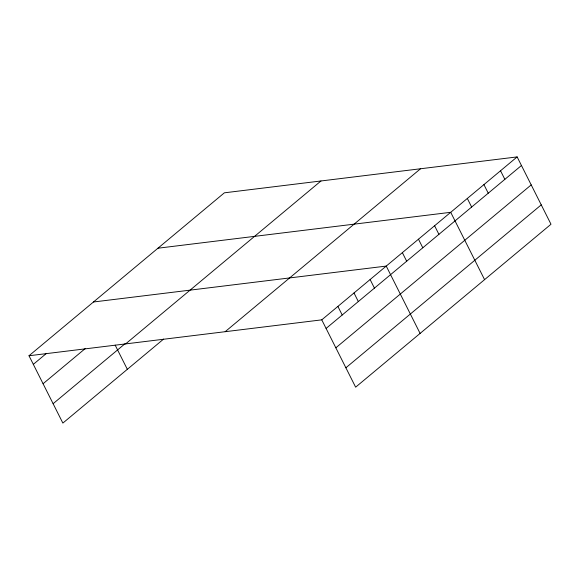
<?xml version="1.0" encoding="UTF-8"?>
<svg xmlns="http://www.w3.org/2000/svg" width="580" height="580" viewBox="0 0 580 580"><rect width="100%" height="100%" fill="white"/><g stroke="black" fill="none" stroke-linecap="round" stroke-linejoin="round"><path stroke-width="0.87" d="M29 355.757L224.366 192.821L517.135 156.912L551 224.243L355.634 387.179L321.769 319.848L29 355.757L62.865 423.088L163.596 339.075M33.321 364.349L46.081 353.706M43.072 383.728L85.376 348.442M53.114 403.702L124.975 343.773M125.613 343.904L320.979 180.975M225.156 331.702L420.522 168.766M321.769 319.848L517.135 156.912M326.09 328.439L521.456 165.503M335.842 347.819L531.207 184.889M345.883 367.793L541.249 204.856M157.941 248.218L450.711 212.309L484.575 279.64M93.474 301.992L386.244 266.082L420.101 333.406M500.533 170.766L504.854 179.35M483.923 184.614L488.244 193.205M467.321 198.462L471.641 207.053M434.594 225.75L438.915 234.342M418.477 239.199L422.798 247.783M402.361 252.641L406.682 261.225M370.12 279.524L374.441 288.115M354.003 292.965L358.324 301.556M337.886 306.407L342.207 314.998M115.174 345.144L127.332 369.315"/></g></svg>
